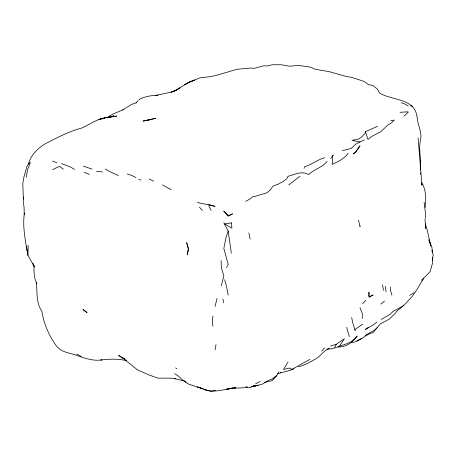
<?xml version="1.0" encoding="UTF-8"?>
<svg xmlns="http://www.w3.org/2000/svg" width="456" height="456" viewBox="0 0 456 456"><rect width="100%" height="100%" fill="white"/><g stroke="black" fill="none" stroke-linecap="round" stroke-linejoin="round"><path stroke-width="0.68" d="M377.517 126.375L365.364 131.659L365.336 132.821L362.457 136.23L358.655 139.103L352.009 140.34L359.955 141.976L364.344 139.924M362.207 318.624L362.349 313.631L359.955 307.64M425.3 218.145L425.442 213.157L424.137 202.264M368.801 296.315L368.967 292.102L369.166 297.283L373.128 294.958L369.394 296.719M28.147 245.225L27.964 255.474L34.172 266.133C33.619 272.055 34.177 278.285 36.793 283.695M333.604 155.547L332.595 155.65L332.19 164.388C338.027 161.709 344.354 158.705 348.088 153.284M23.74 197.066L23.267 202.407L24.077 207.007L24.225 214.753L24.424 212.98M425.186 207.4C425.727 198.947 426.457 190.072 421.635 182.582M212.941 315.997L212.376 321.394L212.884 326.171M420.215 165.271C421.207 157.041 418.397 148.685 420.46 140.414C422.467 132.411 417.491 125.024 417.12 117.084M24.379 213.191C22.333 227.344 25.587 241.549 27.964 255.474M390.689 287.075L390.273 289.668L391.903 295.203M215.044 349.917L216.041 344.633M215.044 306.415L217.062 298.406M223.828 248.463L226.005 237.468L228.217 231.158L223.828 222.75M26.226 177.31L27.599 169.484L30.261 162.877M221.331 285.798L223.828 275.874L221.354 267.718L221.086 260.593M304.044 168.418L304.488 166.805C311.727 164.741 317.541 159.486 324.826 157.747M28.38 163.96C31.219 154.282 39.176 146.587 48.108 142.346C58.932 136.566 70.104 131.197 81.983 127.948C91.046 123.741 99.334 117.443 109.793 117.118L116.804 116.092L109.657 117.141L114.051 115.807L107.297 117.887M360.286 225.857L359.955 226.632L358.53 220.162M339.526 346.087L344.428 338.779L336.328 344.246L334.351 348.173C342.177 344.536 352.14 343.955 357.179 335.998L351.337 342.576C359.818 342.125 365.096 334.447 373.128 332.532L380.275 323.982L389.344 319.08L395.876 312.708L396.498 311.431L403.862 305.212M226.535 267.586L228.217 264.366L223.959 248.942M278.844 371.897L276.524 375.875L272.129 380.646L264.674 382.47M288.021 361.984L283.484 369.508L289.691 368.02L292.005 369.354L309.823 359.362M330.754 158.488L332.595 155.65M139.063 99.967L139.832 98.963C145.492 96.455 151.785 95.355 157.964 95.167M30.033 162.33L27.178 165.756L24.003 176.632L22.8 183.506L23.359 199.044M321.736 351.029L324.381 347.996M136.008 102.908L138.179 100.571M421.897 280.121L423.772 278.109L417.029 289.423L412.646 295.824L405.92 303.297L402.534 306.409L393.317 311.231L389.994 314.383L381.216 319.457M362.645 303.662L365.775 300.401M421.914 280.115L430.213 271.48L432.55 262.895L432.402 257.743L432.413 260.273L433.2 254.75L431.963 250.39L432.43 252.179M327.055 161.424C322.289 167.591 314.133 169.17 308.678 174.528C301.878 170.51 294.696 174.562 287.947 176.352L286.83 178.763L282.948 181.591L278.411 184.042L273.104 186.048L270.476 189.605L267.142 192.745L255.571 196.205L252.823 196.633L250.173 198.85L245.784 201.33M403.862 116.206L408.257 112.187L407.995 111.817L400.054 112.301M377.306 327.579L374.017 330.509L365.022 335.456M272.996 378.662L276.598 375.584L272.996 378.662L267.826 380.749L263.619 383.393M380.937 304.084L384.476 301.057M299.928 176.187L288.773 184.954M362.799 324.034L354.865 329.591L354.865 330.395L355.56 330.452M376.992 322.084L373.128 325.003L365.165 329.523L368.499 327.322M351.171 342.633C347.341 345.454 342.747 346.936 337.999 347.147M174.055 91.337L179.915 87.934L173.913 91.434M409.665 295.317L414.048 292.775M255.634 383.849L260.199 381.415M228.467 216.053L232.611 213.853L228.313 215.853L223.828 211.162L228.313 215.853M359.955 141.976L355.56 144.278L351.171 148.451L342.388 150.685M106.522 117.882L113.139 113.977L123.268 109.685L122.835 109.93L131.619 104.361L136.521 102.685M99.089 119.728L100.879 118.834L99.026 119.728M52.577 169.655L59.468 166.297L63.355 169.119M356.666 340.774L361.579 338.54M171.695 92.009L176.814 89.895L171.695 92.009L155.804 95.464L157.2 95.275M294.086 368.773L289.697 370.523L280.451 372.826L280.913 372.666L277.778 373.852M171.137 92.135C179.687 89.422 186.031 82.291 194.849 80.022L188.698 82.507L184.309 84.884L189.633 82.086L188.698 82.507L199.91 77.879L210.655 76.602L217.546 75.029L237 69.278L250.173 68.069L254.568 68.286L263.346 65.835L267.74 65.869L272.129 64.786L280.913 64.723L289.697 66.211L298.475 65.402L310.279 67.123L315.301 69.295L329.215 71.649L346.623 76.562L351.171 77.229L364.099 81.402L368.117 84.434L373.128 85.671L377.226 88.983L379.62 93.007C392.302 100.924 414.47 97.795 417.035 116.816M100.879 119.29L103.352 118.463M102.777 118.697L105.268 117.887L103.991 118.269M330.68 346.053L336.328 344.246M263.346 383.77L254.568 386.278L251.427 386.659M298.475 366.727C304.813 365.319 310.428 361.802 316.042 358.707C320.99 355.84 323.834 350.464 329.215 348.224L327.476 349.273L333.604 348.469M149.18 119.899L155.724 118.281L142.996 121.074L149.18 119.899L144.786 120.794M390.689 120.76L394.28 120.036L391.687 122.681L387.475 125.32L380.88 131.653L371.623 136.452L368.009 139.433L365.364 131.659M251.501 386.557L258.142 385.297L251.689 386.642L254.568 385.679L250.173 387.503L232.611 388.233M228.217 388.945L235.94 387.691L226.546 389.27L232.611 388.005C223.041 389.686 212.752 393.294 203.342 389.15L210.655 391.276L215.488 390.581M96.484 171.331L102.446 171.906M126.597 360.628C118.155 358.707 109.406 358.912 100.879 360.035L101.836 359.864C94.084 361.226 86.224 358.678 78.922 356.216C71.313 352.801 61.452 353.064 56.196 345.648C48.826 335.382 43.753 323.623 41.832 311.117C35.813 302.584 37.517 292.267 36.315 282.577L36.822 283.712M56.966 162.684L52.577 161.088M184.965 381.165L174.699 378.64L175.526 378.788L171.137 378.172L158.021 378.127L149.18 375.026L137.336 369.793L122.835 358.068L118.663 355.475L125.24 359.271L122.835 358.068L124.089 358.644M401.132 102.782L403.862 103.501L408.257 106.014M206.266 390L188.698 384.146L184.309 381.307M83.311 166.155L92.095 169.096M138.624 179.39L140.984 180.08M197.482 202.39C203.228 204.237 209.338 204.288 215.044 206.454L208.922 204.767L209.099 206.665L211.208 210.518M127.224 173.958L131.961 175.543L136.008 177.601M61.355 163.567L70.138 166.885L74.527 169.387M202.527 388.683L197.482 386.933L201.689 388.409M84.2 172.3L89.376 174.38M410.525 105.587L412.646 106.51M149.18 178.986L153.569 181.135M162.353 184.902L171.137 189.685M245.784 386.426L247.528 387.298M76.716 354.084L81.367 356.472M118.44 175.549L109.657 171.593L105.268 168.982M174.568 373.646L178.724 376.314L181.961 379.517L186.065 382.219M175.674 367.935L176.894 368.813M83.209 309.772L87.073 312.611L82.935 309.493M199.466 207.155L202.333 210.575M32.895 263.585L34.172 266.133M428.931 239.827L431.9 247.306L432.584 252.772M32.815 263.539L34.228 267.068M428.834 239.93L430.829 245.978L426.998 229.265L425.288 223.822L425.585 228.45L424.998 218.92M349.399 336.579L347.335 330.315L346.777 327.277M354.865 329.591L352.904 323.389L351.656 317.598M224.643 279.762L226.41 285.849L228.217 295.14M228.205 231.112L231.323 253.194M421.612 183.933L421.948 185.187L418.084 137.923M222.813 298.982L223.828 302.864M248.828 232.879L250.173 239.195M26.442 246.457L27.383 252.071M382.533 284.721L383.428 290.312M385.383 286.368L386.05 291.823M420.204 166.639L420.523 170.077M420.666 172.887L420.723 174.306M188.374 249.056L187.262 254.767L188.505 248.754L186.686 242.638L188.374 249.056M359.955 145.852L355.56 152.31L353.149 153.923L355.327 152.395L359.955 145.852M231.483 222.864L224.58 223.947L231.899 228.177L231.483 222.864"/></g></svg>
